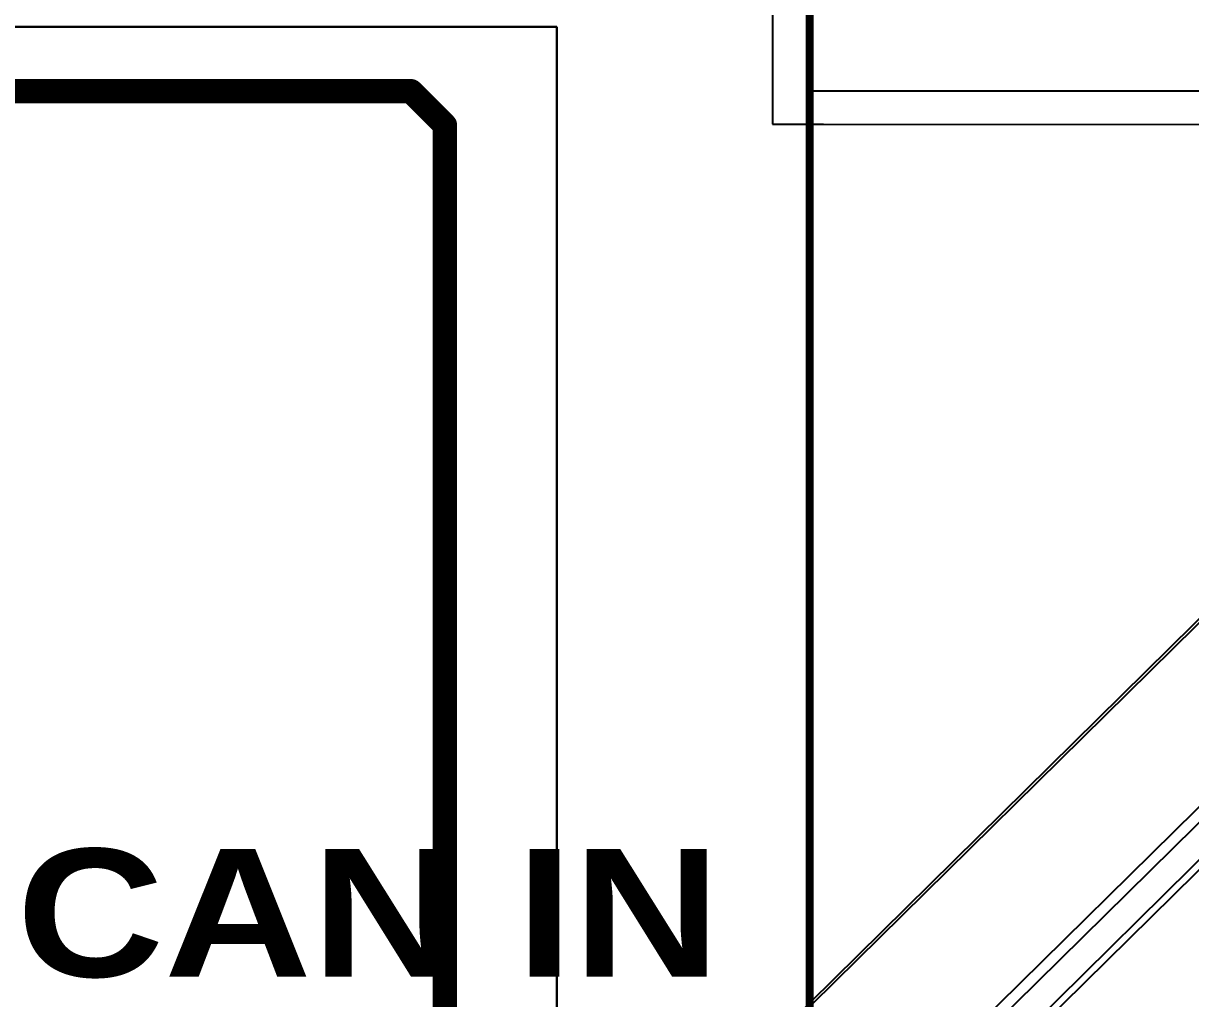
# Model space of a CAD drawing. Header units: inches. Extents: x -5 to 5328, y -4 to 5281.
# Drawn here: x 34.99 to 53.26, y 80.04 to 95.29 of the extents above; entities that cross this region are included whole.
import ezdxf

# ---------------------------------------------------------------- set-up
doc = ezdxf.new("R2010")
doc.units = ezdxf.units.IN
for name, color, linetype in [('Bottom Layer', 5, 'Continuous'), ('Bottom Solder', 6, 'Continuous'), ('Layer 1', 16, 'Continuous'), ('Layer 2', 76, 'Continuous'), ('Multi-Layer', 9, 'Continuous'), ('Pad Holes', 156, 'Continuous'), ('Top Layer', 1, 'Continuous'), ('Top Overlay', 2, 'Continuous'), ('Top Solder', 216, 'Continuous')]:
    doc.layers.add(name, color=color, linetype=linetype)
doc.styles.add('Arial Black_Bold', font='', dxfattribs={"height": 0.2})
doc.styles.get('Arial Black_Bold').set_extended_font_data('Arial Black', bold=True)

# ---------------------------------------------------------------- blocks, each defined once
blk = doc.blocks.new('28_UFQFPN__4_4__7')
at = {"layer": 'Top Solder'}
for p in [(-1.739, 1.711), (-1.589, -1.289), (-1.289, -1.589), (-1.289, 2.211), (1.711, 2.211), (2.211, 1.711)]:
    blk.add_line(p, (5314.123, 5237.764), dxfattribs=at)
blk = doc.blocks.new('G6RN_1_DC24_121')
at = {"layer": 'Bottom Layer'}
h = blk.add_hatch(color=5, dxfattribs=at)
edge = h.paths.add_edge_path()
edge.add_arc((-3.81, 12.7), 0.9, 0, 360)
h = blk.add_hatch(color=5, dxfattribs=at)
edge = h.paths.add_edge_path()
edge.add_arc((3.81, 12.7), 0.9, 0, 360)
h = blk.add_hatch(color=5, dxfattribs=at)
edge = h.paths.add_edge_path()
edge.add_arc((3.81, -6.3), 0.9, 0, 360)
h = blk.add_hatch(color=5, dxfattribs=at)
edge = h.paths.add_edge_path()
edge.add_arc((-3.81, -9.5), 0.9, 0, 360)
h = blk.add_hatch(color=5, dxfattribs=at)
edge = h.paths.add_edge_path()
edge.add_arc((3.81, -12.7), 0.9, 0, 360)
at = {"layer": 'Bottom Solder'}
h = blk.add_hatch(color=6, dxfattribs=at)
edge = h.paths.add_edge_path()
edge.add_arc((-3.81, 12.7), 1.002, 0, 360)
h = blk.add_hatch(color=6, dxfattribs=at)
edge = h.paths.add_edge_path()
edge.add_arc((3.81, 12.7), 1.002, 0, 360)
h = blk.add_hatch(color=6, dxfattribs=at)
edge = h.paths.add_edge_path()
edge.add_arc((3.81, -6.3), 1.002, 0, 360)
h = blk.add_hatch(color=6, dxfattribs=at)
edge = h.paths.add_edge_path()
edge.add_arc((-3.81, -9.5), 1.002, 0, 360)
h = blk.add_hatch(color=6, dxfattribs=at)
edge = h.paths.add_edge_path()
edge.add_arc((3.81, -12.7), 1.002, 0, 360)
at = {"layer": 'Layer 1'}
h = blk.add_hatch(color=16, dxfattribs=at)
edge = h.paths.add_edge_path()
edge.add_arc((-3.81, 12.7), 0.9, 0, 360)
h = blk.add_hatch(color=16, dxfattribs=at)
edge = h.paths.add_edge_path()
edge.add_arc((3.81, 12.7), 0.9, 0, 360)
h = blk.add_hatch(color=16, dxfattribs=at)
edge = h.paths.add_edge_path()
edge.add_arc((3.81, -6.3), 0.9, 0, 360)
h = blk.add_hatch(color=16, dxfattribs=at)
edge = h.paths.add_edge_path()
edge.add_arc((-3.81, -9.5), 0.9, 0, 360)
h = blk.add_hatch(color=16, dxfattribs=at)
edge = h.paths.add_edge_path()
edge.add_arc((3.81, -12.7), 0.9, 0, 360)
at = {"layer": 'Layer 2'}
h = blk.add_hatch(color=76, dxfattribs=at)
edge = h.paths.add_edge_path()
edge.add_arc((-3.81, 12.7), 0.9, 0, 360)
h = blk.add_hatch(color=76, dxfattribs=at)
edge = h.paths.add_edge_path()
edge.add_arc((3.81, 12.7), 0.9, 0, 360)
h = blk.add_hatch(color=76, dxfattribs=at)
edge = h.paths.add_edge_path()
edge.add_arc((3.81, -6.3), 0.9, 0, 360)
h = blk.add_hatch(color=76, dxfattribs=at)
edge = h.paths.add_edge_path()
edge.add_arc((-3.81, -9.5), 0.9, 0, 360)
h = blk.add_hatch(color=76, dxfattribs=at)
edge = h.paths.add_edge_path()
edge.add_arc((3.81, -12.7), 0.9, 0, 360)
at = {"layer": 'Multi-Layer'}
h = blk.add_hatch(color=9, dxfattribs=at)
edge = h.paths.add_edge_path()
edge.add_arc((-3.81, 12.7), 0.9, 0, 360)
h = blk.add_hatch(color=9, dxfattribs=at)
edge = h.paths.add_edge_path()
edge.add_arc((3.81, 12.7), 0.9, 0, 360)
h = blk.add_hatch(color=9, dxfattribs=at)
edge = h.paths.add_edge_path()
edge.add_arc((3.81, -6.3), 0.9, 0, 360)
h = blk.add_hatch(color=9, dxfattribs=at)
edge = h.paths.add_edge_path()
edge.add_arc((-3.81, -9.5), 0.9, 0, 360)
h = blk.add_hatch(color=9, dxfattribs=at)
edge = h.paths.add_edge_path()
edge.add_arc((3.81, -12.7), 0.9, 0, 360)
at = {"layer": 'Pad Holes'}
h = blk.add_hatch(color=7, dxfattribs=at)
edge = h.paths.add_edge_path()
edge.add_arc((-3.81, 12.7), 0.6, 0, 360)
h = blk.add_hatch(color=7, dxfattribs=at)
edge = h.paths.add_edge_path()
edge.add_arc((3.81, 12.7), 0.6, 0, 360)
h = blk.add_hatch(color=7, dxfattribs=at)
edge = h.paths.add_edge_path()
edge.add_arc((3.81, -6.3), 0.6, 0, 360)
h = blk.add_hatch(color=7, dxfattribs=at)
edge = h.paths.add_edge_path()
edge.add_arc((-3.81, -9.5), 0.6, 0, 360)
h = blk.add_hatch(color=7, dxfattribs=at)
edge = h.paths.add_edge_path()
edge.add_arc((3.81, -12.7), 0.6, 0, 360)
at = {"layer": 'Top Layer'}
h = blk.add_hatch(color=1, dxfattribs=at)
edge = h.paths.add_edge_path()
edge.add_arc((-3.81, 12.7), 0.9, 0, 360)
h = blk.add_hatch(color=1, dxfattribs=at)
edge = h.paths.add_edge_path()
edge.add_arc((3.81, 12.7), 0.9, 0, 360)
h = blk.add_hatch(color=1, dxfattribs=at)
edge = h.paths.add_edge_path()
edge.add_arc((3.81, -6.3), 0.9, 0, 360)
h = blk.add_hatch(color=1, dxfattribs=at)
edge = h.paths.add_edge_path()
edge.add_arc((-3.81, -9.5), 0.9, 0, 360)
h = blk.add_hatch(color=1, dxfattribs=at)
edge = h.paths.add_edge_path()
edge.add_arc((3.81, -12.7), 0.9, 0, 360)
at = {"layer": 'Top Solder'}
h = blk.add_hatch(color=216, dxfattribs=at)
edge = h.paths.add_edge_path()
edge.add_arc((-3.81, 12.7), 1.002, 0, 360)
h = blk.add_hatch(color=216, dxfattribs=at)
edge = h.paths.add_edge_path()
edge.add_arc((3.81, 12.7), 1.002, 0, 360)
h = blk.add_hatch(color=216, dxfattribs=at)
edge = h.paths.add_edge_path()
edge.add_arc((3.81, -6.3), 1.002, 0, 360)
h = blk.add_hatch(color=216, dxfattribs=at)
edge = h.paths.add_edge_path()
edge.add_arc((-3.81, -9.5), 1.002, 0, 360)
h = blk.add_hatch(color=216, dxfattribs=at)
edge = h.paths.add_edge_path()
edge.add_arc((3.81, -12.7), 1.002, 0, 360)
at = {"layer": 'Top Overlay'}
for points in [[(5.08, 14.377, 0.127, 0.127, 0), (-5.08, 14.377, 0.127, 0.127, 0)], [(-5.08, -14.123, 0.127, 0.127, 0), (-5.08, 14.377, 0.127, 0.127, 0)], [(5.08, -14.123, 0.127, 0.127, 0), (5.08, 14.377, 0.127, 0.127, 0)], [(1.524, 13.462, 0.127, 0.127, 0), (-1.524, 13.462, 0.127, 0.127, 0)], [(-1.524, 13.462, 0.127, 0.127, 0), (-1.524, 12.192, 0.127, 0.127, 0)], [(1.524, 13.462, 0.127, 0.127, 0), (1.524, 12.192, 0.127, 0.127, 0)], [(1.524, 12.192, 0.127, 0.127, 0), (-1.524, 12.192, 0.127, 0.127, 0)], [(5.08, -14.123, 0.127, 0.127, 0), (-5.08, -14.123, 0.127, 0.127, 0)]]:
    blk.add_lwpolyline(points, format="xyseb", dxfattribs=at)
for points in [[(-5.112, 14.377, 0.0635, 0.0635, 1), (-5.048, 14.377, 0.0635, 0.0635, 1)], [(-5.112, 14.377, 0.0635, 0.0635, 1), (-5.048, 14.377, 0.0635, 0.0635, 1)], [(5.048, 14.377, 0.0635, 0.0635, 1), (5.112, 14.377, 0.0635, 0.0635, 1)], [(5.048, 14.377, 0.0635, 0.0635, 1), (5.112, 14.377, 0.0635, 0.0635, 1)], [(-1.556, 13.462, 0.0635, 0.0635, 1), (-1.492, 13.462, 0.0635, 0.0635, 1)], [(-1.556, 13.462, 0.0635, 0.0635, 1), (-1.492, 13.462, 0.0635, 0.0635, 1)], [(1.492, 13.462, 0.0635, 0.0635, 1), (1.556, 13.462, 0.0635, 0.0635, 1)], [(1.492, 13.462, 0.0635, 0.0635, 1), (1.556, 13.462, 0.0635, 0.0635, 1)], [(-1.556, 12.192, 0.0635, 0.0635, 1), (-1.492, 12.192, 0.0635, 0.0635, 1)], [(-1.556, 12.192, 0.0635, 0.0635, 1), (-1.492, 12.192, 0.0635, 0.0635, 1)], [(1.492, 12.192, 0.0635, 0.0635, 1), (1.556, 12.192, 0.0635, 0.0635, 1)], [(1.492, 12.192, 0.0635, 0.0635, 1), (1.556, 12.192, 0.0635, 0.0635, 1)], [(-5.112, -14.123, 0.0635, 0.0635, 1), (-5.048, -14.123, 0.0635, 0.0635, 1)], [(-5.112, -14.123, 0.0635, 0.0635, 1), (-5.048, -14.123, 0.0635, 0.0635, 1)], [(5.048, -14.123, 0.0635, 0.0635, 1), (5.112, -14.123, 0.0635, 0.0635, 1)], [(5.048, -14.123, 0.0635, 0.0635, 1), (5.112, -14.123, 0.0635, 0.0635, 1)]]:
    blk.add_lwpolyline(points, format="xyseb", close=True, dxfattribs=at)

msp = doc.modelspace()

# ---------------------------------------------------------------- linework, layer by layer
at = {"layer": 'Top Layer'}
for p, q in [((46.718, 105.231), (46.718, 93.717)), ((47.298, 94.235), (47.298, 98.834)), ((3.767, 95.241), (43.34, 95.241)), ((43.34, 95.241), (3.767, 95.241)), ((43.34, 95.241), (43.34, 66.042)), ((43.34, 66.042), (43.34, 95.241)), ((47.497, 94.235), (47.298, 94.235)), ((47.512, 94.232), (47.497, 94.235)), ((74.833, 94.225), (47.512, 94.232)), ((47.512, 94.232), (47.512, 94.232)), ((47.512, 94.232), (47.512, 94.232)), ((47.512, 94.232), (47.512, 94.232)), ((46.718, 93.717), (47.497, 93.717)), ((47.497, 93.717), (47.512, 93.714)), ((47.512, 93.714), (74.833, 93.707))]:
    msp.add_line(p, q, dxfattribs=at)
for points in [[(6.367, 94.231, 0.381, 0.381, 0), (41.061, 94.231, 0.381, 0.381, 0)], [(41.061, 94.231, 0.381, 0.381, 0), (41.591, 93.701, 0.381, 0.381, 0)], [(41.591, 73.389, 0.381, 0.381, 0), (41.591, 93.701, 0.381, 0.381, 0)]]:
    msp.add_lwpolyline(points, format="xyseb", dxfattribs=at)
for points in [[(40.965, 94.231, 0.191, 0.191, 1), (41.156, 94.231, 0.191, 0.191, 1)], [(40.965, 94.231, 0.191, 0.191, 1), (41.156, 94.231, 0.191, 0.191, 1)], [(41.495, 93.701, 0.191, 0.191, 1), (41.686, 93.701, 0.191, 0.191, 1)], [(41.495, 93.701, 0.191, 0.191, 1), (41.686, 93.701, 0.191, 0.191, 1)]]:
    msp.add_lwpolyline(points, format="xyseb", close=True, dxfattribs=at)

# ---------------------------------------------------------------- block references
msp.add_blockref('28_UFQFPN__4_4__7', (13.412, 43.115))
at = {"rotation": 180}
msp.add_blockref('G6RN_1_DC24_121', (52.378, 91.014), dxfattribs=at)

# ---------------------------------------------------------------- texts
at = {"layer": 'Top Overlay', "style": 'Arial Black_Bold'}
msp.add_text('CAN IN', height=2, rotation=360, dxfattribs=at).set_placement((34.888, 80.379))

doc.saveas('drawing.dxf')
